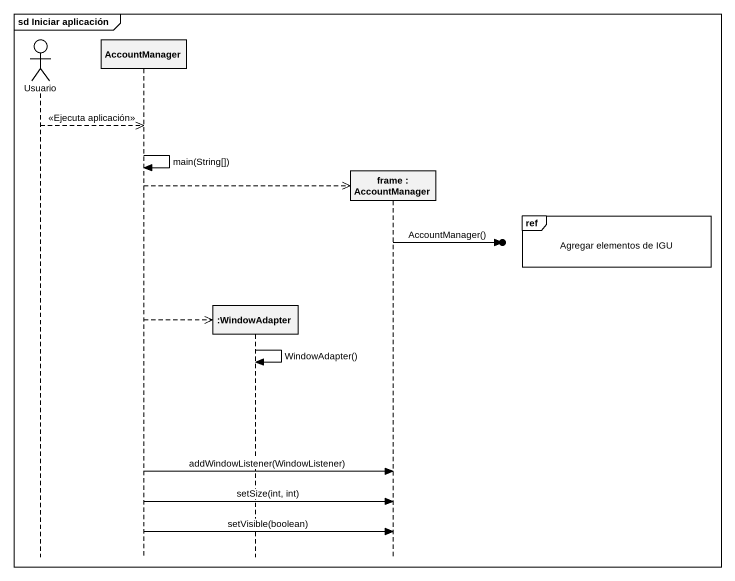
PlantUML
@startuml
mainframe sd Iniciar aplicación
hide footbox
actor Usuario
participant AccountManager
participant ":WindowAdapter" as WindowAdapter
participant "frame : AccountManager" as frame_

Usuario -->> AccountManager : <<Ejecuta aplicación>>
AccountManager -> AccountManager : main(String[])
AccountManager -->> frame_ **
ref over frame_ : Agregar elementos de IGU
frame_ ->o] : AccountManager()
AccountManager -->> WindowAdapter **
WindowAdapter -> WindowAdapter : WindowAdapter()
AccountManager -> frame_ : addWindowListener(WindowListener)
AccountManager -> frame_ : setSize(int, int)
AccountManager -> frame_ : setVisible(boolean)
@enduml
